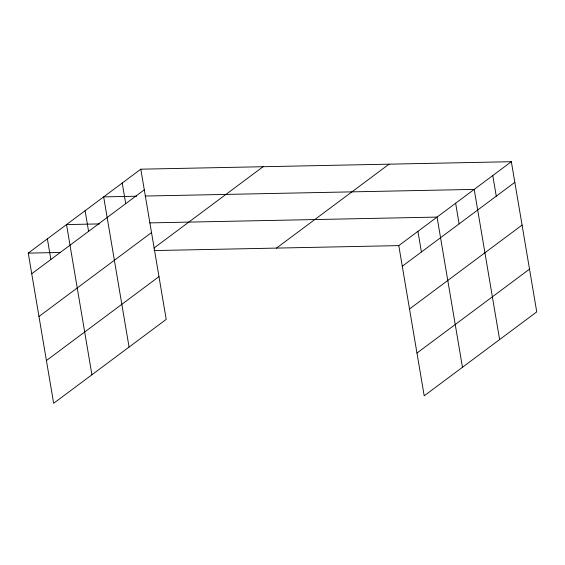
<?xml version="1.0" encoding="UTF-8"?>
<svg xmlns="http://www.w3.org/2000/svg" width="565" height="565" viewBox="0 0 565 565"><rect width="100%" height="100%" fill="white"/><g stroke="black" fill="none" stroke-linecap="round" stroke-linejoin="round"><path stroke-width="0.85" d="M140.805 169.189L166.209 319.38L53.654 403.297L28.25 253.113L140.805 169.189L511.346 161.703L536.75 311.887L424.195 395.811L398.791 245.62L511.346 161.703M31.739 273.743L144.294 189.819M38.971 316.492L151.526 232.575M153.948 248.091L263.085 166.717M46.422 360.548L158.977 276.624M276.511 248.091L389.066 164.175M402.28 266.249L514.835 182.326M409.512 309.006L522.067 225.082M416.963 353.054L529.518 269.131M136.617 196.217L103.663 196.881L129.067 347.072M145.29 196.041L474.205 189.395L499.608 339.579M99.475 223.91L66.522 224.58L91.918 374.764M149.774 222.893L437.063 217.087L462.467 367.278M28.25 253.113L60.335 252.463M154.026 250.57L398.791 245.62M492.779 175.546L496.268 196.175M455.63 203.238L459.119 223.867M417.93 231.353L421.419 251.983M122.231 183.039L125.72 203.668M85.089 210.731L88.578 231.36M47.382 238.847L50.871 259.476"/></g></svg>
